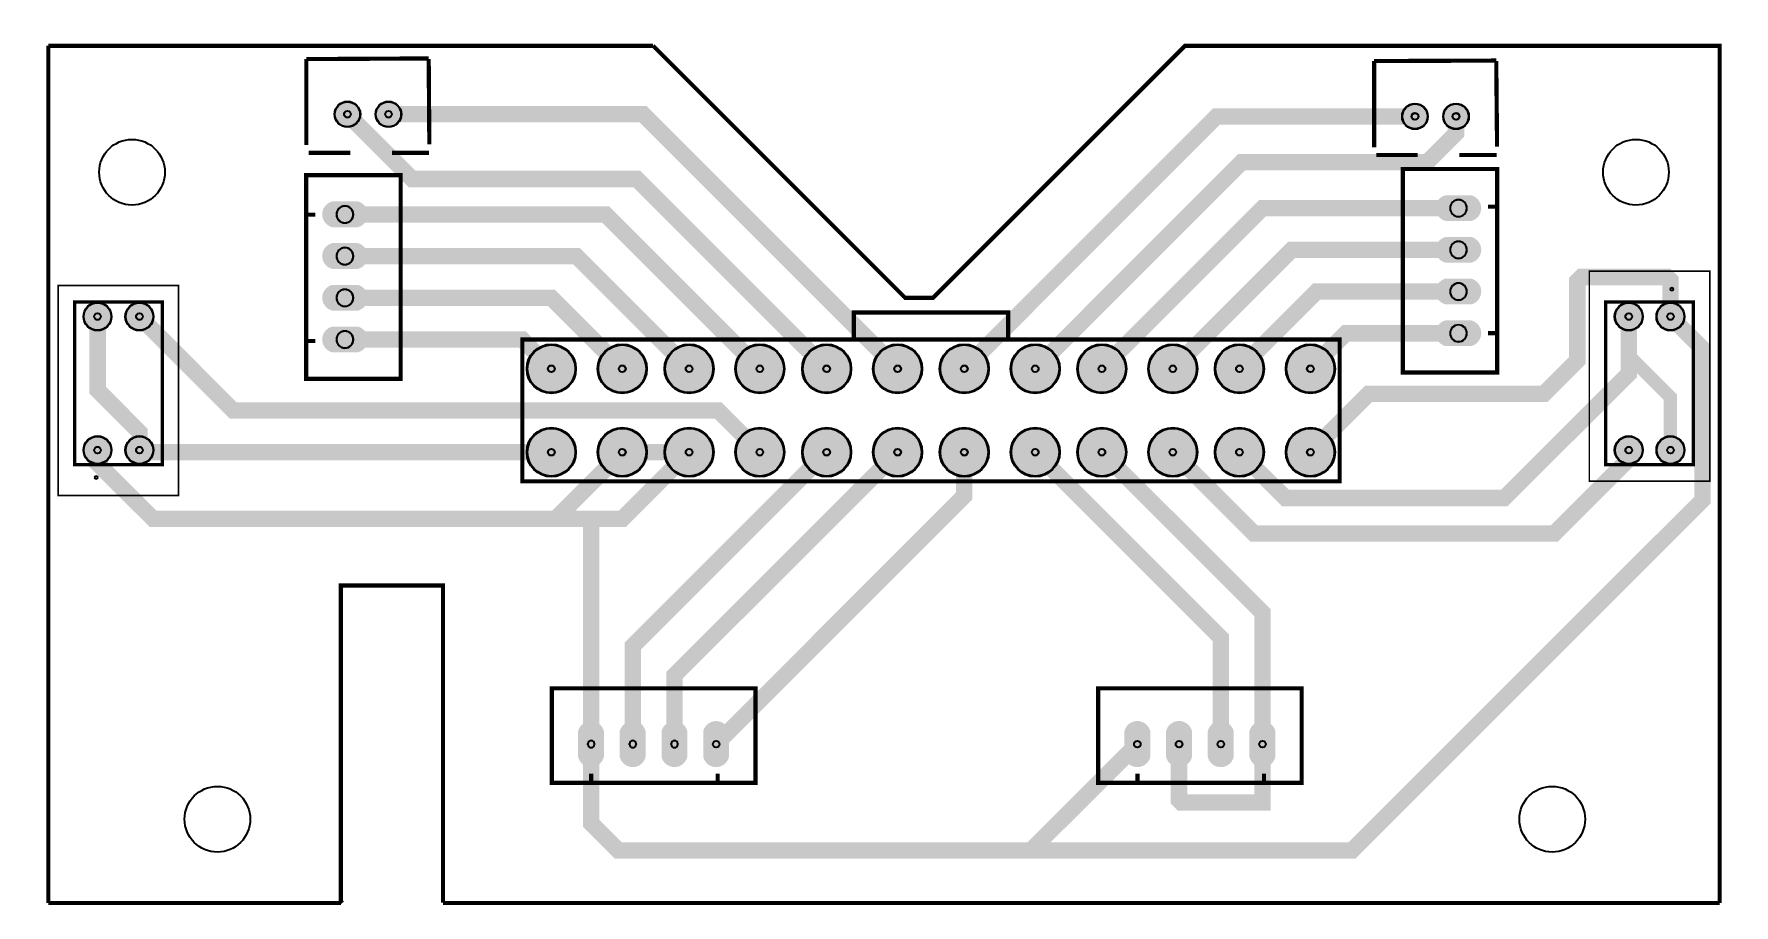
# Model space of a CAD drawing. Header units: millimetres. Extents: x -1 to 103, y -52 to 1.
import ezdxf

# ---------------------------------------------------------------- set-up
doc = ezdxf.new("R2010")
doc.units = ezdxf.units.MM
for name, color, linetype, true_color in [('BoardOutLine', 7, 'Continuous', 0xff00ff), ('BottomLayer', 7, 'Continuous', 0x0000ff), ('BottomSolderMaskLayer', 7, 'Continuous', 0xaa00ff), ('Document', 7, 'Continuous', 0xffffff), ('Multi-Layer', 7, 'Continuous', 0xc0c0c0), ('TopSilkLayer', 7, 'Continuous', 0xffcc00), ('TopSolderMaskLayer', 7, 'Continuous', 0x800080)]:
    doc.layers.add(name, color=color, linetype=linetype, true_color=true_color)

msp = doc.modelspace()

# ---------------------------------------------------------------- hatches: boundary and pattern name
at = {"layer": 'BottomSolderMaskLayer'}
for points in [[(17.52, -4.19, 1), (19.1, -4.19, 1)], [(20.02, -4.19, 1), (21.6, -4.19, 1)], [(82.54, -4.32, 1), (84.12, -4.32, 1)], [(85.04, -4.32, 1), (86.62, -4.32, 1)], [(86.75, -9.12, -0.785398), (86.75, -10.69), (85.2, -10.69, -0.785398), (85.2, -9.12)], [(17.39, -11.07, -0.785398), (17.39, -9.5), (18.94, -9.5, -0.785398), (18.94, -11.07)], [(17.39, -13.61, -0.785398), (17.39, -12.04), (18.94, -12.04, -0.785398), (18.94, -13.61)], [(86.75, -11.66, -0.785398), (86.75, -13.23), (85.2, -13.23, -0.785398), (85.2, -11.66)], [(86.75, -14.2, -0.785398), (86.75, -15.77), (85.2, -15.77, -0.785398), (85.2, -14.2)], [(17.39, -16.15, -0.785398), (17.39, -14.58), (18.94, -14.58, -0.785398), (18.94, -16.15)], [(2.24, -16.51, 1), (3.95, -16.51, 1)], [(4.78, -16.51, 1), (6.49, -16.51, 1)], [(95.49, -16.51, 1), (97.2, -16.51, 1)], [(98.03, -16.51, 1), (99.74, -16.51, 1)], [(17.39, -18.69, -0.785398), (17.39, -17.12), (18.94, -17.12, -0.785398), (18.94, -18.69)], [(86.75, -16.74, -0.785398), (86.75, -18.31), (85.2, -18.31, -0.785398), (85.2, -16.74)], [(29.23, -19.69, 1), (32.24, -19.69, 1)], [(33.55, -19.69, 1), (36.55, -19.69, 1)], [(37.61, -19.69, 1), (40.62, -19.69, 1)], [(41.93, -19.69, 1), (44.94, -19.69, 1)], [(46, -19.69, 1), (49, -19.69, 1)], [(50.31, -19.69, 1), (53.32, -19.69, 1)], [(54.38, -19.69, 1), (57.38, -19.69, 1)], [(58.7, -19.69, 1), (61.7, -19.69, 1)], [(62.76, -19.69, 1), (65.76, -19.69, 1)], [(67.08, -19.69, 1), (70.08, -19.69, 1)], [(71.14, -19.69, 1), (74.15, -19.69, 1)], [(75.46, -19.69, 1), (78.46, -19.69, 1)], [(2.24, -24.64, 1), (3.95, -24.64, 1)], [(4.78, -24.64, 1), (6.49, -24.64, 1)], [(29.23, -24.77, 1), (32.24, -24.77, 1)], [(33.55, -24.77, 1), (36.55, -24.77, 1)], [(37.61, -24.77, 1), (40.62, -24.77, 1)], [(41.93, -24.77, 1), (44.94, -24.77, 1)], [(46, -24.77, 1), (49, -24.77, 1)], [(50.31, -24.77, 1), (53.32, -24.77, 1)], [(54.38, -24.77, 1), (57.38, -24.77, 1)], [(58.7, -24.77, 1), (61.7, -24.77, 1)], [(62.76, -24.77, 1), (65.76, -24.77, 1)], [(67.08, -24.77, 1), (70.08, -24.77, 1)], [(71.14, -24.77, 1), (74.15, -24.77, 1)], [(75.46, -24.77, 1), (78.46, -24.77, 1)], [(95.49, -24.64, 1), (97.2, -24.64, 1)], [(98.03, -24.64, 1), (99.74, -24.64, 1)], [(33.93, -43.33, -0.785398), (32.36, -43.33), (32.36, -41.76, -0.785398), (33.93, -41.76)], [(36.47, -43.33, -0.785398), (34.9, -43.33), (34.9, -41.76, -0.785398), (36.47, -41.76)], [(39.01, -43.33, -0.785398), (37.44, -43.33), (37.44, -41.76, -0.785398), (39.01, -41.76)], [(41.55, -43.33, -0.785398), (39.98, -43.33), (39.98, -41.76, -0.785398), (41.55, -41.76)], [(67.21, -43.33, -0.785398), (65.63, -43.33), (65.63, -41.76, -0.785398), (67.21, -41.76)], [(69.75, -43.33, -0.785398), (68.17, -43.33), (68.17, -41.76, -0.785398), (69.75, -41.76)], [(72.29, -43.33, -0.785398), (70.71, -43.33), (70.71, -41.76, -0.785398), (72.29, -41.76)], [(74.83, -43.33, -0.785398), (73.25, -43.33), (73.25, -41.76, -0.785398), (74.83, -41.76)]]:
    msp.add_hatch(color=256, dxfattribs=at).paths.add_polyline_path(points)
at = {"layer": 'Multi-Layer'}
for points in [[(17.55, -4.19, 1), (19.07, -4.19, 1)], [(20.05, -4.19, 1), (21.57, -4.19, 1)], [(82.57, -4.32, 1), (84.09, -4.32, 1)], [(85.07, -4.32, 1), (86.59, -4.32, 1)], [(86.74, -9.14, -0.785398), (86.74, -10.67), (85.22, -10.67, -0.785398), (85.22, -9.14)], [(17.4, -11.05, -0.785398), (17.4, -9.53), (18.92, -9.53, -0.785398), (18.92, -11.05)], [(17.4, -13.59, -0.785398), (17.4, -12.07), (18.92, -12.07, -0.785398), (18.92, -13.59)], [(86.74, -11.68, -0.785398), (86.74, -13.21), (85.22, -13.21, -0.785398), (85.22, -11.68)], [(86.74, -14.22, -0.785398), (86.74, -15.75), (85.22, -15.75, -0.785398), (85.22, -14.22)], [(17.4, -16.13, -0.785398), (17.4, -14.61), (18.92, -14.61, -0.785398), (18.92, -16.13)], [(2.26, -16.51, 1), (3.93, -16.51, 1)], [(4.8, -16.51, 1), (6.47, -16.51, 1)], [(95.51, -16.51, 1), (97.18, -16.51, 1)], [(98.05, -16.51, 1), (99.72, -16.51, 1)], [(17.4, -18.67, -0.785398), (17.4, -17.15), (18.92, -17.15, -0.785398), (18.92, -18.67)], [(86.74, -16.76, -0.785398), (86.74, -18.29), (85.22, -18.29, -0.785398), (85.22, -16.76)], [(29.28, -19.69, 1), (32.18, -19.69, 1)], [(33.6, -19.69, 1), (36.5, -19.69, 1)], [(37.67, -19.69, 1), (40.57, -19.69, 1)], [(41.98, -19.69, 1), (44.88, -19.69, 1)], [(46.05, -19.69, 1), (48.95, -19.69, 1)], [(50.37, -19.69, 1), (53.27, -19.69, 1)], [(54.43, -19.69, 1), (57.33, -19.69, 1)], [(58.75, -19.69, 1), (61.65, -19.69, 1)], [(62.81, -19.69, 1), (65.71, -19.69, 1)], [(67.13, -19.69, 1), (70.03, -19.69, 1)], [(71.19, -19.69, 1), (74.09, -19.69, 1)], [(75.51, -19.69, 1), (78.41, -19.69, 1)], [(2.26, -24.64, 1), (3.93, -24.64, 1)], [(4.8, -24.64, 1), (6.47, -24.64, 1)], [(29.28, -24.77, 1), (32.18, -24.77, 1)], [(33.6, -24.77, 1), (36.5, -24.77, 1)], [(37.67, -24.77, 1), (40.57, -24.77, 1)], [(41.98, -24.77, 1), (44.88, -24.77, 1)], [(46.05, -24.77, 1), (48.95, -24.77, 1)], [(50.37, -24.77, 1), (53.27, -24.77, 1)], [(54.43, -24.77, 1), (57.33, -24.77, 1)], [(58.75, -24.77, 1), (61.65, -24.77, 1)], [(62.81, -24.77, 1), (65.71, -24.77, 1)], [(67.13, -24.77, 1), (70.03, -24.77, 1)], [(71.19, -24.77, 1), (74.09, -24.77, 1)], [(75.51, -24.77, 1), (78.41, -24.77, 1)], [(95.51, -24.64, 1), (97.18, -24.64, 1)], [(98.05, -24.64, 1), (99.72, -24.64, 1)], [(33.91, -43.31, -0.785398), (32.39, -43.31), (32.39, -41.78, -0.785398), (33.91, -41.78)], [(36.45, -43.31, -0.785398), (34.93, -43.31), (34.93, -41.78, -0.785398), (36.45, -41.78)], [(38.99, -43.31, -0.785398), (37.47, -43.31), (37.47, -41.78, -0.785398), (38.99, -41.78)], [(41.53, -43.31, -0.785398), (40.01, -43.31), (40.01, -41.78, -0.785398), (41.53, -41.78)], [(67.18, -43.31, -0.785398), (65.66, -43.31), (65.66, -41.78, -0.785398), (67.18, -41.78)], [(69.72, -43.31, -0.785398), (68.2, -43.31), (68.2, -41.78, -0.785398), (69.72, -41.78)], [(72.26, -43.31, -0.785398), (70.74, -43.31), (70.74, -41.78, -0.785398), (72.26, -41.78)], [(74.8, -43.31, -0.785398), (73.28, -43.31), (73.28, -41.78, -0.785398), (74.8, -41.78)]]:
    msp.add_hatch(color=256, dxfattribs=at).paths.add_polyline_path(points)
at = {"layer": 'TopSolderMaskLayer'}
for points in [[(17.52, -4.19, 1), (19.1, -4.19, 1)], [(20.02, -4.19, 1), (21.6, -4.19, 1)], [(82.54, -4.32, 1), (84.12, -4.32, 1)], [(85.04, -4.32, 1), (86.62, -4.32, 1)], [(86.75, -9.12, -0.785398), (86.75, -10.69), (85.2, -10.69, -0.785398), (85.2, -9.12)], [(17.39, -11.07, -0.785398), (17.39, -9.5), (18.94, -9.5, -0.785398), (18.94, -11.07)], [(17.39, -13.61, -0.785398), (17.39, -12.04), (18.94, -12.04, -0.785398), (18.94, -13.61)], [(86.75, -11.66, -0.785398), (86.75, -13.23), (85.2, -13.23, -0.785398), (85.2, -11.66)], [(86.75, -14.2, -0.785398), (86.75, -15.77), (85.2, -15.77, -0.785398), (85.2, -14.2)], [(17.39, -16.15, -0.785398), (17.39, -14.58), (18.94, -14.58, -0.785398), (18.94, -16.15)], [(2.24, -16.51, 1), (3.95, -16.51, 1)], [(4.78, -16.51, 1), (6.49, -16.51, 1)], [(95.49, -16.51, 1), (97.2, -16.51, 1)], [(98.03, -16.51, 1), (99.74, -16.51, 1)], [(17.39, -18.69, -0.785398), (17.39, -17.12), (18.94, -17.12, -0.785398), (18.94, -18.69)], [(86.75, -16.74, -0.785398), (86.75, -18.31), (85.2, -18.31, -0.785398), (85.2, -16.74)], [(29.23, -19.69, 1), (32.24, -19.69, 1)], [(33.55, -19.69, 1), (36.55, -19.69, 1)], [(37.61, -19.69, 1), (40.62, -19.69, 1)], [(41.93, -19.69, 1), (44.94, -19.69, 1)], [(46, -19.69, 1), (49, -19.69, 1)], [(50.31, -19.69, 1), (53.32, -19.69, 1)], [(54.38, -19.69, 1), (57.38, -19.69, 1)], [(58.7, -19.69, 1), (61.7, -19.69, 1)], [(62.76, -19.69, 1), (65.76, -19.69, 1)], [(67.08, -19.69, 1), (70.08, -19.69, 1)], [(71.14, -19.69, 1), (74.15, -19.69, 1)], [(75.46, -19.69, 1), (78.46, -19.69, 1)], [(2.24, -24.64, 1), (3.95, -24.64, 1)], [(4.78, -24.64, 1), (6.49, -24.64, 1)], [(29.23, -24.77, 1), (32.24, -24.77, 1)], [(33.55, -24.77, 1), (36.55, -24.77, 1)], [(37.61, -24.77, 1), (40.62, -24.77, 1)], [(41.93, -24.77, 1), (44.94, -24.77, 1)], [(46, -24.77, 1), (49, -24.77, 1)], [(50.31, -24.77, 1), (53.32, -24.77, 1)], [(54.38, -24.77, 1), (57.38, -24.77, 1)], [(58.7, -24.77, 1), (61.7, -24.77, 1)], [(62.76, -24.77, 1), (65.76, -24.77, 1)], [(67.08, -24.77, 1), (70.08, -24.77, 1)], [(71.14, -24.77, 1), (74.15, -24.77, 1)], [(75.46, -24.77, 1), (78.46, -24.77, 1)], [(95.49, -24.64, 1), (97.2, -24.64, 1)], [(98.03, -24.64, 1), (99.74, -24.64, 1)], [(33.93, -43.33, -0.785398), (32.36, -43.33), (32.36, -41.76, -0.785398), (33.93, -41.76)], [(36.47, -43.33, -0.785398), (34.9, -43.33), (34.9, -41.76, -0.785398), (36.47, -41.76)], [(39.01, -43.33, -0.785398), (37.44, -43.33), (37.44, -41.76, -0.785398), (39.01, -41.76)], [(41.55, -43.33, -0.785398), (39.98, -43.33), (39.98, -41.76, -0.785398), (41.55, -41.76)], [(67.21, -43.33, -0.785398), (65.63, -43.33), (65.63, -41.76, -0.785398), (67.21, -41.76)], [(69.75, -43.33, -0.785398), (68.17, -43.33), (68.17, -41.76, -0.785398), (69.75, -41.76)], [(72.29, -43.33, -0.785398), (70.71, -43.33), (70.71, -41.76, -0.785398), (72.29, -41.76)], [(74.83, -43.33, -0.785398), (73.25, -43.33), (73.25, -41.76, -0.785398), (74.83, -41.76)]]:
    msp.add_hatch(color=256, dxfattribs=at).paths.add_polyline_path(points)

# ---------------------------------------------------------------- linework, layer by layer
at = {"layer": 'BoardOutLine', "const_width": 0.254}
for points in [[(0.09, -7.72), (0.09, -0.02)], [(0.09, -0.02), (5.19, -0.02)], [(0.09, -0.02), (36.93, -0.02)], [(0.09, -0.02), (0.09, -52.22)], [(36.93, -0.02), (52.28, -15.37), (53.98, -15.37), (69.33, -0.02), (69.57, -0.02)], [(69.57, -0.02), (101.89, -0.02)], [(101.89, -47.12), (101.89, -52.22), (101.89, -0.02), (96.79, -0.02)], [(101.89, -7.72), (101.89, -0.02)], [(18, -52.22), (17.91, -52.12), (17.91, -32.89), (24.13, -32.89), (24.13, -52.2)], [(17.92, -52.22), (0.09, -52.22)], [(24.14, -52.22), (101.89, -52.22)]]:
    msp.add_lwpolyline(points, dxfattribs=at)
at = {"layer": 'BottomLayer'}
for points, const_width in [([(47.5, -19.69), (35.94, -8.13), (30.61, -8.13), (22.25, -8.13), (18.31, -4.19)], 1), ([(51.82, -19.69), (36.32, -4.19), (20.81, -4.19)], 1), ([(55.88, -19.69), (71.25, -4.32), (83.33, -4.32)], 1), ([(60.2, -19.69), (72.77, -7.11), (84.07, -7.11), (85.83, -5.35), (85.83, -4.32)], 1), ([(43.43, -19.69), (34.04, -10.29), (18.16, -10.29)], 1), ([(85.98, -9.91), (74.04, -9.91), (64.26, -19.69)], 1), ([(39.12, -19.69), (32.26, -12.83), (18.16, -12.83)], 1), ([(85.98, -12.45), (75.82, -12.45), (68.58, -19.69)], 1), ([(85.98, -14.99), (77.34, -14.99), (72.64, -19.69)], 1), ([(76.96, -24.77), (80.52, -21.21), (91.19, -21.21), (93.22, -19.18), (93.22, -14.35), (93.47, -14.1), (98.68, -14.1), (98.89, -14.3), (98.89, -16.51)], 1), ([(35.05, -19.69), (30.73, -15.37), (18.16, -15.37)], 1), ([(5.64, -24.64), (5.64, -23.54), (3.1, -21), (3.1, -16.51)], 1), ([(5.64, -16.51), (11.35, -22.23), (40.89, -22.23), (43.43, -24.77)], 1), ([(98.89, -16.51), (100.84, -18.46), (100.84, -27.69), (79.5, -49.02), (59.94, -49.02)], 1), ([(72.64, -24.77), (75.44, -27.56), (88.77, -27.56), (96.35, -19.99), (96.35, -16.51)], 1), ([(98.88, -24.64), (98.88, -21.41), (96.34, -18.87), (96.34, -16.51)], 0.8), ([(30.73, -19.69), (28.96, -17.91), (18.16, -17.91)], 1), ([(85.98, -17.53), (79.12, -17.53), (76.96, -19.69)], 1), ([(3.09, -24.64), (3.09, -25.45), (6.48, -28.83), (30.99, -28.83), (35.05, -24.77)], 1), ([(30.73, -24.77), (5.76, -24.77), (5.64, -24.64)], 1), ([(30.99, -28.83), (35.05, -28.83), (39.12, -24.77)], 1), ([(39.12, -24.77), (35.05, -24.77)], 1), ([(35.69, -42.55), (35.69, -36.58), (47.5, -24.77)], 1), ([(38.23, -42.55), (38.23, -38.35), (51.82, -24.77)], 1), ([(40.77, -42.55), (55.88, -27.43), (55.88, -24.77)], 1), ([(60.2, -24.77), (71.5, -36.07), (71.5, -42.55)], 1), ([(74.04, -42.55), (74.04, -34.54), (64.26, -24.77)], 1), ([(68.58, -24.77), (73.53, -29.72), (91.82, -29.72), (96.35, -25.19), (96.35, -24.64)], 1), ([(33.15, -42.55), (33.15, -28.83)], 1), ([(33.15, -42.55), (33.15, -47.37), (34.8, -49.02), (59.94, -49.02), (66.42, -42.55)], 1), ([(68.96, -42.55), (68.96, -45.97), (69.09, -46.1), (74.04, -46.1), (74.04, -42.55)], 1)]:
    msp.add_lwpolyline(points, dxfattribs=dict(at, const_width=const_width))
at = {"layer": 'BottomSolderMaskLayer'}
for points in [[(18.16, -9.77), (18.16, -9.77)], [(85.98, -9.39), (85.98, -9.39)], [(18.16, -10.8), (18.16, -10.8)], [(85.98, -10.42), (85.98, -10.42)], [(18.16, -12.31), (18.16, -12.31)], [(85.98, -11.93), (85.98, -11.93)], [(18.16, -13.34), (18.16, -13.34)], [(85.98, -12.96), (85.98, -12.96)], [(85.98, -14.47), (85.98, -14.47)], [(18.16, -14.85), (18.16, -14.85)], [(85.98, -15.5), (85.98, -15.5)], [(18.16, -15.88), (18.16, -15.88)], [(18.16, -17.39), (18.16, -17.39)], [(85.98, -17.01), (85.98, -17.01)], [(18.16, -18.42), (18.16, -18.42)], [(85.98, -18.04), (85.98, -18.04)], [(32.94, -42.53), (32.94, -42.56)], [(33.35, -42.53), (33.35, -42.56)], [(35.48, -42.53), (35.48, -42.56)], [(35.89, -42.53), (35.89, -42.56)], [(38.02, -42.53), (38.02, -42.56)], [(38.43, -42.53), (38.43, -42.56)]]:
    msp.add_lwpolyline(points, close=True, dxfattribs=at)
for centre, radius in [((18.31, -4.19), 0.787), ((18.31, -4.19), 0.207), ((20.81, -4.19), 0.787), ((20.81, -4.19), 0.207), ((83.33, -4.32), 0.787), ((83.33, -4.32), 0.207), ((85.83, -4.32), 0.787), ((85.83, -4.32), 0.207), ((3.09, -16.51), 0.858), ((3.09, -16.51), 0.206), ((5.64, -16.51), 0.858), ((5.64, -16.51), 0.206), ((96.35, -16.51), 0.858), ((96.35, -16.51), 0.206), ((98.89, -16.51), 0.858), ((98.89, -16.51), 0.206), ((30.73, -19.69), 1.5), ((35.05, -19.69), 1.5), ((39.12, -19.69), 1.5), ((43.43, -19.69), 1.5), ((47.5, -19.69), 1.5), ((51.82, -19.69), 1.5), ((55.88, -19.69), 1.5), ((60.2, -19.69), 1.5), ((64.26, -19.69), 1.5), ((68.58, -19.69), 1.5), ((72.64, -19.69), 1.5), ((76.96, -19.69), 1.5), ((30.73, -19.69), 0.207), ((35.05, -19.69), 0.207), ((39.12, -19.69), 0.207), ((43.43, -19.69), 0.207), ((47.5, -19.69), 0.207), ((51.82, -19.69), 0.207), ((55.88, -19.69), 0.207), ((60.2, -19.69), 0.207), ((64.26, -19.69), 0.207), ((68.58, -19.69), 0.207), ((72.64, -19.69), 0.207), ((76.96, -19.69), 0.207), ((3.09, -24.64), 0.858), ((5.64, -24.64), 0.858), ((30.73, -24.77), 1.5), ((35.05, -24.77), 1.5), ((39.12, -24.77), 1.5), ((43.43, -24.77), 1.5), ((47.5, -24.77), 1.5), ((51.82, -24.77), 1.5), ((55.88, -24.77), 1.5), ((60.2, -24.77), 1.5), ((64.26, -24.77), 1.5), ((68.58, -24.77), 1.5), ((72.64, -24.77), 1.5), ((76.96, -24.77), 1.5), ((96.35, -24.64), 0.858), ((98.89, -24.64), 0.858), ((3.09, -24.64), 0.206), ((5.64, -24.64), 0.206), ((30.73, -24.77), 0.207), ((35.05, -24.77), 0.207), ((39.12, -24.77), 0.207), ((43.43, -24.77), 0.207), ((47.5, -24.77), 0.207), ((51.82, -24.77), 0.207), ((55.88, -24.77), 0.207), ((60.2, -24.77), 0.207), ((64.26, -24.77), 0.207), ((68.58, -24.77), 0.207), ((72.64, -24.77), 0.207), ((76.96, -24.77), 0.207), ((96.35, -24.64), 0.206), ((98.89, -24.64), 0.206), ((40.77, -42.55), 0.203), ((66.42, -42.55), 0.203), ((68.96, -42.55), 0.203), ((71.5, -42.55), 0.203), ((74.04, -42.55), 0.203)]:
    msp.add_circle(centre, radius, dxfattribs=at)
for centre, radius, start, end in [((18.16, -10.29), 0.516, 90, 270), ((18.16, -10.29), 0.516, 270, 90), ((85.98, -9.91), 0.516, 450, 270), ((85.98, -9.91), 0.516, 270, 450), ((18.16, -12.83), 0.516, 90, 270), ((18.16, -12.83), 0.516, 270, 90), ((85.98, -12.45), 0.516, 450, 270), ((85.98, -12.45), 0.516, 270, 450), ((85.98, -14.99), 0.516, 450, 270), ((85.98, -14.99), 0.516, 270, 450), ((18.16, -15.37), 0.516, 90, 270), ((18.16, -15.37), 0.516, 270, 90), ((18.16, -17.91), 0.516, 90, 270), ((18.16, -17.91), 0.516, 270, 90), ((85.98, -17.53), 0.516, 450, 270), ((85.98, -17.53), 0.516, 270, 450), ((33.15, -42.53), 0.203, 360, 180), ((35.69, -42.53), 0.203, 360, 180), ((38.23, -42.53), 0.203, 360, 180), ((33.15, -42.56), 0.203, 180, 360), ((35.69, -42.56), 0.203, 180, 360), ((38.23, -42.56), 0.203, 180, 360)]:
    msp.add_arc(centre, radius, start, end, dxfattribs=at)
at = {"layer": 'Document'}
for points, const_width in [([(93.95, -13.74), (93.95, -26.53), (101.28, -26.53), (101.28, -13.74), (93.95, -13.74)], 0.1), ([(8.03, -27.41), (8.03, -14.61), (0.7, -14.61), (0.7, -27.41), (8.03, -27.41)], 0.1), ([(7.03, -25.53), (7.03, -15.62), (1.7, -15.62), (1.7, -25.53), (7.03, -25.53)], 0.2), ([(94.95, -15.62), (94.95, -25.53), (100.28, -25.53), (100.28, -15.62), (94.95, -15.62)], 0.2)]:
    msp.add_lwpolyline(points, close=True, dxfattribs=dict(at, const_width=const_width))
at = {"layer": 'Multi-Layer'}
for points in [[(18.16, -9.78), (18.16, -9.78)], [(85.98, -9.4), (85.98, -9.4)], [(18.16, -10.8), (18.16, -10.8)], [(85.98, -10.41), (85.98, -10.41)], [(18.16, -12.32), (18.16, -12.32)], [(85.98, -11.94), (85.98, -11.94)], [(18.16, -13.34), (18.16, -13.34)], [(85.98, -12.95), (85.98, -12.95)], [(85.98, -14.48), (85.98, -14.48)], [(18.16, -14.86), (18.16, -14.86)], [(85.98, -15.49), (85.98, -15.49)], [(18.16, -15.88), (18.16, -15.88)], [(18.16, -17.4), (18.16, -17.4)], [(85.98, -17.02), (85.98, -17.02)], [(18.16, -18.42), (18.16, -18.42)], [(85.98, -18.03), (85.98, -18.03)], [(32.95, -42.54), (32.95, -42.56)], [(33.35, -42.54), (33.35, -42.56)], [(35.49, -42.54), (35.49, -42.56)], [(35.89, -42.54), (35.89, -42.56)], [(38.03, -42.54), (38.03, -42.56)], [(38.43, -42.54), (38.43, -42.56)]]:
    msp.add_lwpolyline(points, close=True, dxfattribs=at)
for centre, radius in [((18.31, -4.19), 0.762), ((18.31, -4.19), 0.2), ((20.81, -4.19), 0.762), ((20.81, -4.19), 0.2), ((83.33, -4.32), 0.762), ((83.33, -4.32), 0.2), ((85.83, -4.32), 0.762), ((85.83, -4.32), 0.2), ((5.19, -7.72), 2), ((96.79, -7.72), 2), ((3.09, -16.51), 0.832), ((3.09, -16.51), 0.2), ((5.64, -16.51), 0.832), ((5.64, -16.51), 0.2), ((96.35, -16.51), 0.832), ((96.35, -16.51), 0.2), ((98.89, -16.51), 0.832), ((98.89, -16.51), 0.2), ((30.73, -19.69), 1.45), ((35.05, -19.69), 1.45), ((39.12, -19.69), 1.45), ((43.43, -19.69), 1.45), ((47.5, -19.69), 1.45), ((51.82, -19.69), 1.45), ((55.88, -19.69), 1.45), ((60.2, -19.69), 1.45), ((64.26, -19.69), 1.45), ((68.58, -19.69), 1.45), ((72.64, -19.69), 1.45), ((76.96, -19.69), 1.45), ((30.73, -19.69), 0.2), ((35.05, -19.69), 0.2), ((39.12, -19.69), 0.2), ((43.43, -19.69), 0.2), ((47.5, -19.69), 0.2), ((51.82, -19.69), 0.2), ((55.88, -19.69), 0.2), ((60.2, -19.69), 0.2), ((64.26, -19.69), 0.2), ((68.58, -19.69), 0.2), ((72.64, -19.69), 0.2), ((76.96, -19.69), 0.2), ((3.09, -24.64), 0.832), ((5.64, -24.64), 0.832), ((30.73, -24.77), 1.45), ((35.05, -24.77), 1.45), ((39.12, -24.77), 1.45), ((43.43, -24.77), 1.45), ((47.5, -24.77), 1.45), ((51.82, -24.77), 1.45), ((55.88, -24.77), 1.45), ((60.2, -24.77), 1.45), ((64.26, -24.77), 1.45), ((68.58, -24.77), 1.45), ((72.64, -24.77), 1.45), ((76.96, -24.77), 1.45), ((96.35, -24.64), 0.832), ((98.89, -24.64), 0.832), ((3.09, -24.64), 0.2), ((5.64, -24.64), 0.2), ((30.73, -24.77), 0.2), ((35.05, -24.77), 0.2), ((39.12, -24.77), 0.2), ((43.43, -24.77), 0.2), ((47.5, -24.77), 0.2), ((51.82, -24.77), 0.2), ((55.88, -24.77), 0.2), ((60.2, -24.77), 0.2), ((64.26, -24.77), 0.2), ((68.58, -24.77), 0.2), ((72.64, -24.77), 0.2), ((76.96, -24.77), 0.2), ((96.35, -24.64), 0.2), ((98.89, -24.64), 0.2), ((40.77, -42.55), 0.2), ((66.42, -42.55), 0.2), ((68.96, -42.55), 0.2), ((71.5, -42.55), 0.2), ((74.04, -42.55), 0.2), ((10.39, -47.12), 2), ((91.69, -47.12), 2)]:
    msp.add_circle(centre, radius, dxfattribs=at)
for centre, radius, start, end in [((18.16, -10.29), 0.508, 90, 270), ((18.16, -10.29), 0.508, 270, 90), ((85.98, -9.91), 0.508, 450, 270), ((85.98, -9.91), 0.508, 270, 450), ((18.16, -12.83), 0.508, 90, 270), ((18.16, -12.83), 0.508, 270, 90), ((85.98, -12.45), 0.508, 450, 270), ((85.98, -12.45), 0.508, 270, 450), ((85.98, -14.99), 0.508, 450, 270), ((85.98, -14.99), 0.508, 270, 450), ((18.16, -15.37), 0.508, 90, 270), ((18.16, -15.37), 0.508, 270, 90), ((18.16, -17.91), 0.508, 90, 270), ((18.16, -17.91), 0.508, 270, 90), ((85.98, -17.53), 0.508, 450, 270), ((85.98, -17.53), 0.508, 270, 450), ((33.15, -42.54), 0.2, 360, 180), ((35.69, -42.54), 0.2, 360, 180), ((38.23, -42.54), 0.2, 360, 180), ((33.15, -42.56), 0.2, 180, 360), ((35.69, -42.56), 0.2, 180, 360), ((38.23, -42.56), 0.2, 180, 360)]:
    msp.add_arc(centre, radius, start, end, dxfattribs=at)
at = {"layer": 'TopSilkLayer'}
for points, const_width in [([(15.81, -0.83), (23.26, -0.79)], 0.254), ([(15.81, -0.83), (15.81, -6.07)], 0.254), ([(23.26, -0.83), (23.3, -6.03)], 0.254), ([(80.84, -0.95), (88.28, -0.92)], 0.254), ([(80.84, -0.95), (80.84, -6.2)], 0.254), ([(88.28, -0.95), (88.33, -6.16)], 0.254), ([(15.95, -6.54), (18.48, -6.54)], 0.254), ([(21.02, -6.54), (23.27, -6.54)], 0.254), ([(80.97, -6.67), (83.5, -6.67)], 0.254), ([(86.04, -6.67), (88.3, -6.67)], 0.254), ([(15.86, -10.3), (16.36, -10.3)], 0.254), ([(88.28, -9.82), (87.78, -9.82)], 0.254), ([(2.28, -25.53), (1.72, -25.53), (1.7, -15.61), (2.28, -15.62)], 0.1), ([(4.04, -15.62), (4.93, -15.61)], 0.1), ([(6.36, -25.53), (7.03, -25.53), (7.01, -15.62), (6.45, -15.61)], 0.1), ([(58.55, -17.91), (58.55, -16.26), (49.15, -16.26), (49.15, -17.91)], 0.254), ([(95.62, -15.61), (94.95, -15.61), (94.98, -25.53), (95.54, -25.53)], 0.1), ([(98.1, -15.61), (97.22, -15.61)], 0.1), ([(99.7, -15.61), (100.26, -15.61), (100.28, -25.53), (99.7, -25.53)], 0.1), ([(88.28, -17.52), (87.78, -17.52)], 0.254), ([(15.86, -18), (16.36, -18)], 0.254), ([(3.88, -25.53), (4.77, -25.53)], 0.1), ([(97.94, -25.53), (97.06, -25.53)], 0.1), ([(33.16, -44.85), (33.16, -44.35)], 0.254), ([(40.86, -44.85), (40.86, -44.35)], 0.254), ([(66.43, -44.85), (66.43, -44.35)], 0.254), ([(74.13, -44.85), (74.13, -44.35)], 0.254)]:
    msp.add_lwpolyline(points, dxfattribs=dict(at, const_width=const_width))
at = {"layer": 'TopSilkLayer', "const_width": 0.254}
for points in [[(15.8, -20.3), (21.55, -20.3), (21.55, -7.9), (15.8, -7.9), (15.8, -20.3)], [(88.34, -7.52), (82.59, -7.52), (82.59, -19.92), (88.34, -19.92), (88.34, -7.52)], [(28.96, -26.54), (28.96, -17.91), (78.74, -17.91), (78.74, -26.54), (28.96, -26.54)], [(43.16, -44.9), (43.16, -39.15), (30.76, -39.15), (30.76, -44.9), (43.16, -44.9)], [(76.43, -44.9), (76.43, -39.15), (64.03, -39.15), (64.03, -44.9), (76.43, -44.9)]]:
    msp.add_lwpolyline(points, close=True, dxfattribs=at)
at = {"layer": 'TopSilkLayer'}
for centre, start, end in [((98.98, -14.84), 92.8868, 267.1132), ((98.97, -14.84), 272.8868, 87.1132), ((3.01, -26.31), 92.8868, 267.1132), ((3, -26.31), 272.8868, 87.1132)]:
    msp.add_arc(centre, 0.1, start, end, dxfattribs=at)
at = {"layer": 'TopSolderMaskLayer'}
for points in [[(18.16, -9.77), (18.16, -9.77)], [(85.98, -9.39), (85.98, -9.39)], [(18.16, -10.8), (18.16, -10.8)], [(85.98, -10.42), (85.98, -10.42)], [(18.16, -12.31), (18.16, -12.31)], [(85.98, -11.93), (85.98, -11.93)], [(18.16, -13.34), (18.16, -13.34)], [(85.98, -12.96), (85.98, -12.96)], [(85.98, -14.47), (85.98, -14.47)], [(18.16, -14.85), (18.16, -14.85)], [(85.98, -15.5), (85.98, -15.5)], [(18.16, -15.88), (18.16, -15.88)], [(18.16, -17.39), (18.16, -17.39)], [(85.98, -17.01), (85.98, -17.01)], [(18.16, -18.42), (18.16, -18.42)], [(85.98, -18.04), (85.98, -18.04)], [(32.94, -42.53), (32.94, -42.56)], [(33.35, -42.53), (33.35, -42.56)], [(35.48, -42.53), (35.48, -42.56)], [(35.89, -42.53), (35.89, -42.56)], [(38.02, -42.53), (38.02, -42.56)], [(38.43, -42.53), (38.43, -42.56)]]:
    msp.add_lwpolyline(points, close=True, dxfattribs=at)
for centre, radius in [((18.31, -4.19), 0.787), ((18.31, -4.19), 0.207), ((20.81, -4.19), 0.787), ((20.81, -4.19), 0.207), ((83.33, -4.32), 0.787), ((83.33, -4.32), 0.207), ((85.83, -4.32), 0.787), ((85.83, -4.32), 0.207), ((3.09, -16.51), 0.858), ((3.09, -16.51), 0.206), ((5.64, -16.51), 0.858), ((5.64, -16.51), 0.206), ((96.35, -16.51), 0.858), ((96.35, -16.51), 0.206), ((98.89, -16.51), 0.858), ((98.89, -16.51), 0.206), ((30.73, -19.69), 1.5), ((35.05, -19.69), 1.5), ((39.12, -19.69), 1.5), ((43.43, -19.69), 1.5), ((47.5, -19.69), 1.5), ((51.82, -19.69), 1.5), ((55.88, -19.69), 1.5), ((60.2, -19.69), 1.5), ((64.26, -19.69), 1.5), ((68.58, -19.69), 1.5), ((72.64, -19.69), 1.5), ((76.96, -19.69), 1.5), ((30.73, -19.69), 0.207), ((35.05, -19.69), 0.207), ((39.12, -19.69), 0.207), ((43.43, -19.69), 0.207), ((47.5, -19.69), 0.207), ((51.82, -19.69), 0.207), ((55.88, -19.69), 0.207), ((60.2, -19.69), 0.207), ((64.26, -19.69), 0.207), ((68.58, -19.69), 0.207), ((72.64, -19.69), 0.207), ((76.96, -19.69), 0.207), ((3.09, -24.64), 0.858), ((5.64, -24.64), 0.858), ((30.73, -24.77), 1.5), ((35.05, -24.77), 1.5), ((39.12, -24.77), 1.5), ((43.43, -24.77), 1.5), ((47.5, -24.77), 1.5), ((51.82, -24.77), 1.5), ((55.88, -24.77), 1.5), ((60.2, -24.77), 1.5), ((64.26, -24.77), 1.5), ((68.58, -24.77), 1.5), ((72.64, -24.77), 1.5), ((76.96, -24.77), 1.5), ((96.35, -24.64), 0.858), ((98.89, -24.64), 0.858), ((3.09, -24.64), 0.206), ((5.64, -24.64), 0.206), ((30.73, -24.77), 0.207), ((35.05, -24.77), 0.207), ((39.12, -24.77), 0.207), ((43.43, -24.77), 0.207), ((47.5, -24.77), 0.207), ((51.82, -24.77), 0.207), ((55.88, -24.77), 0.207), ((60.2, -24.77), 0.207), ((64.26, -24.77), 0.207), ((68.58, -24.77), 0.207), ((72.64, -24.77), 0.207), ((76.96, -24.77), 0.207), ((96.35, -24.64), 0.206), ((98.89, -24.64), 0.206), ((40.77, -42.55), 0.203), ((66.42, -42.55), 0.203), ((68.96, -42.55), 0.203), ((71.5, -42.55), 0.203), ((74.04, -42.55), 0.203)]:
    msp.add_circle(centre, radius, dxfattribs=at)
for centre, radius, start, end in [((18.16, -10.29), 0.516, 90, 270), ((18.16, -10.29), 0.516, 270, 90), ((85.98, -9.91), 0.516, 450, 270), ((85.98, -9.91), 0.516, 270, 450), ((18.16, -12.83), 0.516, 90, 270), ((18.16, -12.83), 0.516, 270, 90), ((85.98, -12.45), 0.516, 450, 270), ((85.98, -12.45), 0.516, 270, 450), ((85.98, -14.99), 0.516, 450, 270), ((85.98, -14.99), 0.516, 270, 450), ((18.16, -15.37), 0.516, 90, 270), ((18.16, -15.37), 0.516, 270, 90), ((18.16, -17.91), 0.516, 90, 270), ((18.16, -17.91), 0.516, 270, 90), ((85.98, -17.53), 0.516, 450, 270), ((85.98, -17.53), 0.516, 270, 450), ((33.15, -42.53), 0.203, 360, 180), ((35.69, -42.53), 0.203, 360, 180), ((38.23, -42.53), 0.203, 360, 180), ((33.15, -42.56), 0.203, 180, 360), ((35.69, -42.56), 0.203, 180, 360), ((38.23, -42.56), 0.203, 180, 360)]:
    msp.add_arc(centre, radius, start, end, dxfattribs=at)

doc.saveas('drawing.dxf')
